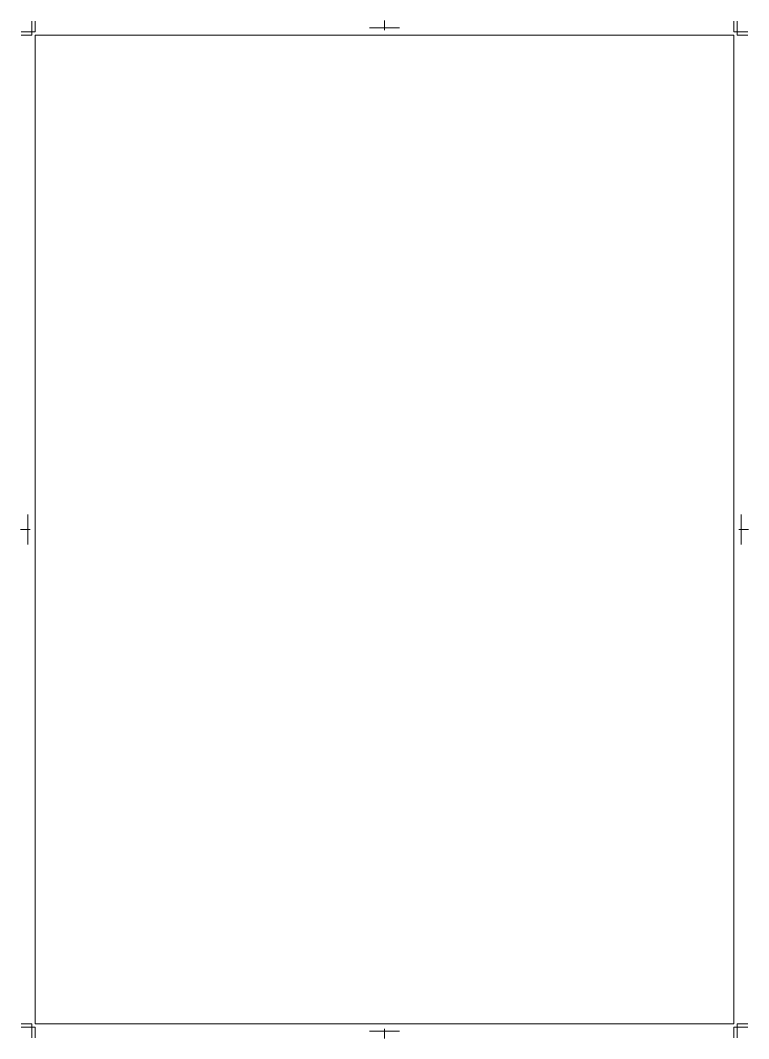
# Model space of a CAD drawing. Header units: inches. Extents: x -205 to 415, y -582 to 285.
import ezdxf

# ---------------------------------------------------------------- set-up
doc = ezdxf.new("R2010")
doc.units = ezdxf.units.IN
doc.header["$MEASUREMENT"] = 0
doc.layers.add('_U+30EC_U+30A4_U+30E4_U+30FC 1', color=7, linetype='Continuous')

# ---------------------------------------------------------------- blocks, each defined once
blk = doc.blocks.new('block 3')
at = {"layer": '_U+30EC_U+30A4_U+30E4_U+30FC 1', "color": 7, "lineweight": 9, "true_color": 0xffffff}
for points in [[(-204, -569), (-195, -569), (-195, -581)], [(-192, -581), (-192, -572), (-204, -572)]]:
    blk.add_lwpolyline(points, dxfattribs=at)
blk = doc.blocks.new('block 4')
at = {"layer": '_U+30EC_U+30A4_U+30E4_U+30FC 1', "color": 7, "lineweight": 9, "true_color": 0xffffff}
for points in [[(-204, 272), (-195, 272), (-195, 284)], [(-192, 284), (-192, 275), (-204, 275)]]:
    blk.add_lwpolyline(points, dxfattribs=at)
blk = doc.blocks.new('block 5')
at = {"layer": '_U+30EC_U+30A4_U+30E4_U+30FC 1', "color": 7, "lineweight": 9, "true_color": 0xffffff}
for points in [[(402, 284), (402, 275), (414, 275)], [(414, 272), (405, 272), (405, 284)]]:
    blk.add_lwpolyline(points, dxfattribs=at)
blk = doc.blocks.new('block 6')
at = {"layer": '_U+30EC_U+30A4_U+30E4_U+30FC 1', "color": 7, "lineweight": 9, "true_color": 0xffffff}
for points in [[(414, -569), (405, -569), (405, -581)], [(402, -581), (402, -572), (414, -572)]]:
    blk.add_lwpolyline(points, dxfattribs=at)
blk = doc.blocks.new('block 7')
at = {"layer": '_U+30EC_U+30A4_U+30E4_U+30FC 1', "color": 7, "lineweight": 9, "true_color": 0xffffff}
for points in [[(-198.35, -135.8), (-198.35, -161.2)], [(-204.7, -148.5), (-196.23, -148.5)]]:
    blk.add_lwpolyline(points, dxfattribs=at)
blk = doc.blocks.new('block 8')
at = {"layer": '_U+30EC_U+30A4_U+30E4_U+30FC 1', "color": 7, "lineweight": 9, "true_color": 0xffffff}
for points in [[(408.35, -161.2), (408.35, -135.8)], [(414.7, -148.5), (406.23, -148.5)]]:
    blk.add_lwpolyline(points, dxfattribs=at)
blk = doc.blocks.new('block 9')
at = {"layer": '_U+30EC_U+30A4_U+30E4_U+30FC 1', "color": 7, "lineweight": 9, "true_color": 0xffffff}
for points in [[(92.3, 278.35), (117.7, 278.35)], [(105, 284.7), (105, 276.23)]]:
    blk.add_lwpolyline(points, dxfattribs=at)
blk = doc.blocks.new('block 10')
at = {"layer": '_U+30EC_U+30A4_U+30E4_U+30FC 1', "color": 7, "lineweight": 9, "true_color": 0xffffff}
for points in [[(117.7, -575.35), (92.3, -575.35)], [(105, -581.7), (105, -573.23)]]:
    blk.add_lwpolyline(points, dxfattribs=at)
blk = doc.blocks.new('block 2')
at = {"layer": '_U+30EC_U+30A4_U+30E4_U+30FC 1'}
for name in ['block 4', 'block 9', 'block 5', 'block 7', 'block 8', 'block 3', 'block 6', 'block 10']:
    blk.add_blockref(name, (0, 0), dxfattribs=at)

msp = doc.modelspace()

# ---------------------------------------------------------------- linework, layer by layer
at = {"layer": '_U+30EC_U+30A4_U+30E4_U+30FC 1', "lineweight": 0}
msp.add_lwpolyline([(402, -569), (-192, -569), (-192, 272), (402, 272), (402, -569)], dxfattribs=at)

# ---------------------------------------------------------------- block references
at = {"layer": '_U+30EC_U+30A4_U+30E4_U+30FC 1'}
msp.add_blockref('block 2', (0, 0), dxfattribs=at)

doc.saveas('drawing.dxf')
